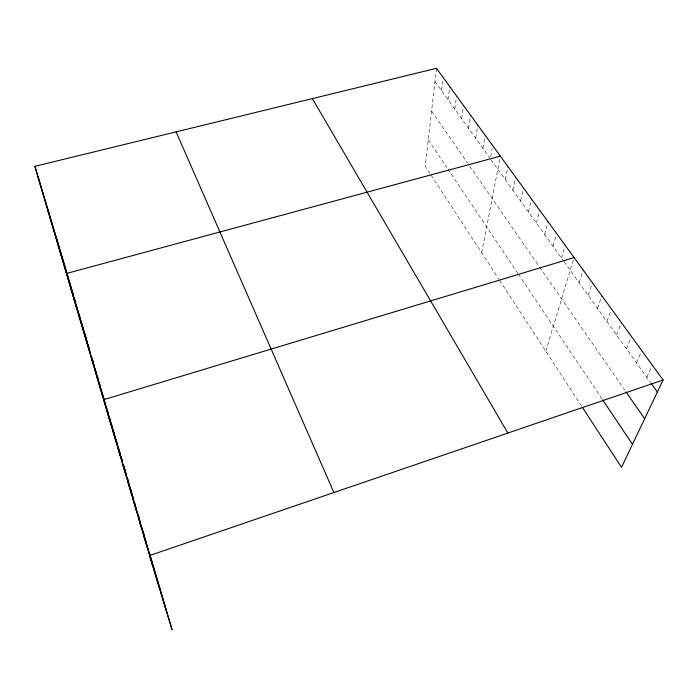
<?xml version="1.0" encoding="UTF-8"?>
<svg xmlns="http://www.w3.org/2000/svg" width="698" height="698" viewBox="0 0 698 698"><rect width="100%" height="100%" fill="white"/><g stroke="black" fill="none" stroke-linecap="round" stroke-linejoin="round"><path stroke-width="0.52" stroke-dasharray="3.49 2.62" d="M436.494 68.317L425.23 166.168L429.924 173.366M441.459 90.504L442.951 78.377M448.064 99.718L449.774 86.578M454.782 109.106L456.597 95.958M461.622 118.66L463.542 105.52M468.594 128.397L470.627 115.257M475.696 138.309L477.842 125.186M482.929 148.412L485.197 135.307M490.677 156.701L492.142 148.639M481.699 252.816L500.344 156.134M505.256 179.595L507.908 166.543M512.838 190.179L515.621 177.144M520.56 200.963L523.483 187.963M528.438 211.965L531.501 198.991M536.465 223.177L539.685 210.238M544.658 234.615L548.026 221.711M553.017 246.289L556.271 234.415M561.541 258.19L565.232 245.373M545.784 351.146L574.096 257.579M579.122 282.734L583.153 270.03M588.187 295.394L592.41 282.76M597.444 308.324L601.851 295.751M606.894 321.525L611.509 309.031M616.552 335.014L621.377 322.598M626.429 348.799L631.454 336.462M636.515 362.89L641.767 350.649M646.828 377.295L652.316 365.15M434.976 81.457L489.691 157.853M490.93 159.589L563.399 260.79M564.028 261.663L650.545 382.487M431.573 111.052L467.442 162.852M469.728 166.141L538.969 266.156M539.589 267.046L624.815 390.138M428.267 139.801L446.737 167.346M447.898 169.073L517.794 273.302M518.361 274.148L602.095 399.003M431.094 175.163L499.079 279.479M499.646 280.36L581.739 406.323"/><path stroke-width="1.05" d="M152.705 565.912L34.9 166.325L436.494 68.317L663.1 379.991L621.517 467.355L582.298 407.187M663.1 379.991L149.564 555.556L172.057 629.683L149.555 553.409M574.096 257.579L103.644 399.692L120.955 457.077M500.344 156.134L66.467 273.485L82.687 327.467M651.173 383.359L657.376 392.023M626.045 391.91L644.638 418.765M602.697 399.893L632.484 444.312M312.364 98.61L507.874 433.057M176.105 131.861L333.906 492.535M127.891 481.986L131.268 493.146M133.1 499.689L136.424 510.666M138.448 517.837L141.72 528.622M143.936 536.457L147.138 547.031M82.983 328.461L87.014 341.854M87.302 342.823L88.175 345.719M88.759 347.656L89.623 350.553M92.311 359.487L93.837 364.557M70.245 286.311L74.049 298.962M74.101 299.407L77.888 311.989M78.045 312.8L81.814 325.303M82.076 326.481L85.819 338.905M86.203 340.467L89.911 352.804M90.417 354.776L94.099 367.017M94.727 369.408L98.383 381.544M99.133 384.371L102.763 396.394M121.574 459.144L122.508 462.233L121.583 459.083M123.686 466.159L126.015 473.872M127.219 477.877L128.755 482.946L127.856 479.84M108.269 415.371L111.82 427.15M112.997 431.425L116.514 443.064M117.84 447.872L121.024 458.403M122.804 464.72L126.225 476.053M34.9 166.325L51.94 223.159M52.237 224.154L56.128 237.111M59.758 249.23L56.425 238.123L59.016 246.909M60.063 250.242L60.944 253.173M61.529 255.136L63.876 262.971M38.128 177.275L48.677 212.855M48.206 211.485L59.147 248.383M58.929 247.895L66.493 273.328M65.027 266.863L66.746 272.691M67.034 273.66L70.236 284.54M70.533 285.543L73.508 295.612M74.11 297.671L75.628 302.792M78.996 314.213L79.921 317.346M81.09 321.316L83.394 329.124M84.563 333.086L86.91 341.034M88.096 345.074L89.588 350.134M92.311 359.357L93.227 362.454M95.05 368.631L96.551 373.735M97.153 375.777L98.06 378.848M99.291 383.01L100.215 386.134M102.039 392.32L102.903 395.26M103.478 397.223L104.351 400.163M106.977 409.072L108.452 414.071M109.638 418.085L110.537 421.138M111.139 423.18L112.64 428.267M113.242 430.308L114.158 433.423M115.999 439.653L116.924 442.776M118.102 446.764L118.965 449.721M119.55 451.685L120.422 454.634M121.592 458.595L122.473 461.605M123.659 465.618L125.439 471.647M125.736 472.668L126.643 475.748M129.976 487.038L132.14 494.359M132.76 496.453L133.684 499.585M134.871 503.624L135.752 506.617M138.396 515.586L139.303 518.64M143.212 531.885L144.128 535.008M145.358 539.161L146.275 542.285M59.304 247.886L65.839 270.047M66.144 271.086L68.893 280.413M69.198 281.451L70.053 284.356M70.629 286.285L72.339 292.096M72.627 293.064L73.499 296.022M74.084 298.002L75.829 303.918M76.117 304.904L77.007 307.923M77.6 309.938L79.083 314.973M79.677 316.979L83.306 329.299M83.594 330.259L90.374 353.249M91.543 357.21L97.938 378.901M98.235 379.895L100.023 385.985M100.625 388.018L102.126 393.087M102.737 395.164L105.791 405.521M106.096 406.55L109.856 419.315M110.144 420.292L113.983 433.318M114.585 435.343L116.095 440.455M116.697 442.506L118.206 447.619M118.808 449.687L120.972 456.998M123.694 466.255L125.169 471.237M125.753 473.227L126.635 476.21M127.219 478.209L131.425 492.448M131.721 493.469L133.562 499.707M134.182 501.792L136.328 509.069M136.913 511.058L140.734 524.015M141.031 525.018L144.032 535.2M144.634 537.242L145.533 540.296M146.755 544.449L166.194 610.366M47.621 208.754L50.535 218.631M50.823 219.617L54.086 230.689M54.392 231.71L71.397 289.4M71.702 290.438L93.846 365.551M94.143 366.581L110.511 422.081M110.816 423.128L119.707 453.29M120.012 454.328L128.711 483.836M129.008 484.84L138.431 516.817M138.736 517.855L148.936 552.458M149.232 553.453L159.641 588.763"/></g></svg>
